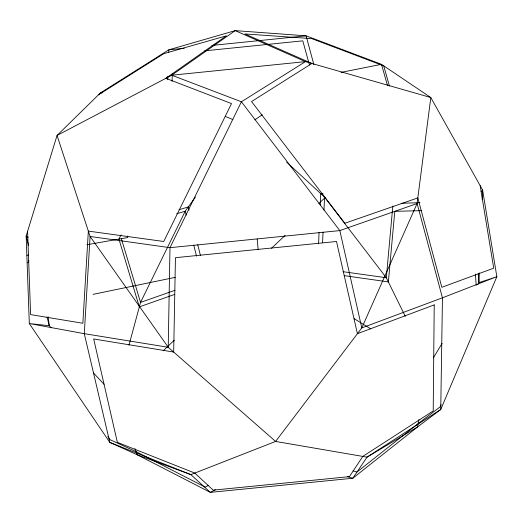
<?xml version="1.0" encoding="UTF-8"?>
<svg xmlns="http://www.w3.org/2000/svg" width="523" height="523" viewBox="0 0 523 523"><rect width="100%" height="100%" fill="white"/><g stroke="black" fill="none" stroke-linecap="round" stroke-linejoin="round"><path stroke-width="0.78" d="M167.733 79.516L167.85 76.299M168.739 52.222L168.824 49.816L235.2 30.628L306.112 35.832L381.47 64.329L430.815 97.546L482.611 190.032L496.85 276.687L440.745 409.483L417.531 426.971L352.79 478.257L210.344 492.372L137.261 454.814L109.81 442.393L29.308 323.547L26.15 236.03L57.059 135.444L100.462 92.885L168.824 49.816L184.259 48.24M479.323 272.914L478.937 282.662L477.813 284.519M482.226 199.779L482.611 190.032L481.023 191.836M172.021 81.281L172.368 73.272M318.579 243.836L319.063 232.493M320.233 204.951L320.71 193.608L323.149 193.83M322.593 242.659L323.044 232.094M323.992 210.154L324.548 197.158L286.591 162.078M392.825 205.997L386.32 277.759L405.273 316.35M418.897 419.616L417.531 426.971L367.041 457.141L352.79 478.257L347.337 476.616M128.978 345.154L140.543 302.405L185.234 211.2L195.386 197.047M441.026 404.671L440.072 406.92L418.152 423.617L356.993 472.014L353.103 470.883M121.029 234.912L118.93 239.103L139.327 306.883L174.734 294.377M27.797 262.808L28.883 260.709M433.299 357.941L442.105 343.408M163.15 350.783L174.401 340.14M271.522 248.255L285.14 235.37M318.893 203.434L325.411 197.276M254.864 119.832L262.232 114.792M98.474 94.84L163.784 53.673L226.367 35.825L165.85 78.319L231.512 103.58L163.751 241.489L88.341 231.107L82.85 323.26L30.622 314.611L27.608 231.284M215.391 489.737L210.344 492.372L190.862 474.616L109.81 442.393L84.281 333.674L90.093 236.461L57.059 135.444L171.747 75.227L235.2 30.628L305.452 61.629L430.815 97.546L417.099 203.525L361.798 327.914L275.595 441.438L190.862 474.616L137.261 454.814L134.934 448.623M208.736 485.207L205.101 487.07L136.072 451.643L110.118 439.732L107.83 436.359M175.048 290.285L140.543 302.405L121.375 238.671M176.689 213.783L185.234 211.2L186.221 215.149M178.984 209.756L188.273 206.964L189.065 210.109M93.087 294.338L175.29 277.347M341.022 72.383L381.47 64.329L387.458 85.347M26.967 255.316L28.445 255.054M86.91 244.751L127.821 237.54L127.52 235.991M211.88 45.429L306.112 35.832L313.872 64.656M204.781 50.823L302.791 40.846L309.426 64.917M401.213 203.297L419.995 202.663M421.46 210.664L394.78 211.325L388.36 281.91L344.147 275.628M100.462 92.885L102.096 92.872M343.088 271.692L386.32 277.759L324.548 197.158M225.439 116.472L232.813 119.532M354.156 318.644L370.807 328.915M28.177 237.39L26.15 236.03L28.582 245.47M51.254 327.836L49.273 325.718L47.044 317.062M93.532 373.023L104.077 384.294M389.432 86.086L383.732 65.852L311.728 38.61L244.875 33.943L311.891 63.473L251.556 101.547L344.84 223.262L417.825 197.903L441.83 287.29L493.712 268.175L480.166 185.665M197.727 244.705L200.479 255.714M193.745 245.11L196.517 256.146M48.136 316.833L49.273 325.718L29.308 323.547L84.281 333.674L168.223 347.272L275.595 441.438L367.041 457.141L440.745 409.483L442.445 297.809L417.099 203.525L339.826 230.591L169.988 247.68L90.093 236.461L168.223 347.272L169.988 247.68L241.41 101.776L305.452 61.629L171.747 75.227L241.41 101.776L339.826 230.591L361.798 327.914L442.445 297.809L496.85 276.687L478.937 282.662L478.297 273.751M257.172 238.972L258.127 249.497M475.394 274.065L476.198 285.375M434.227 304.883L433.201 410.947L362.792 456.409L349.416 476.649L213.194 490.143L194.798 473.073L117.361 442.347L93.682 338.969L173.682 352.057L175.44 257.689L336.505 241.495L357.412 333.694L434.227 304.883"/></g></svg>
